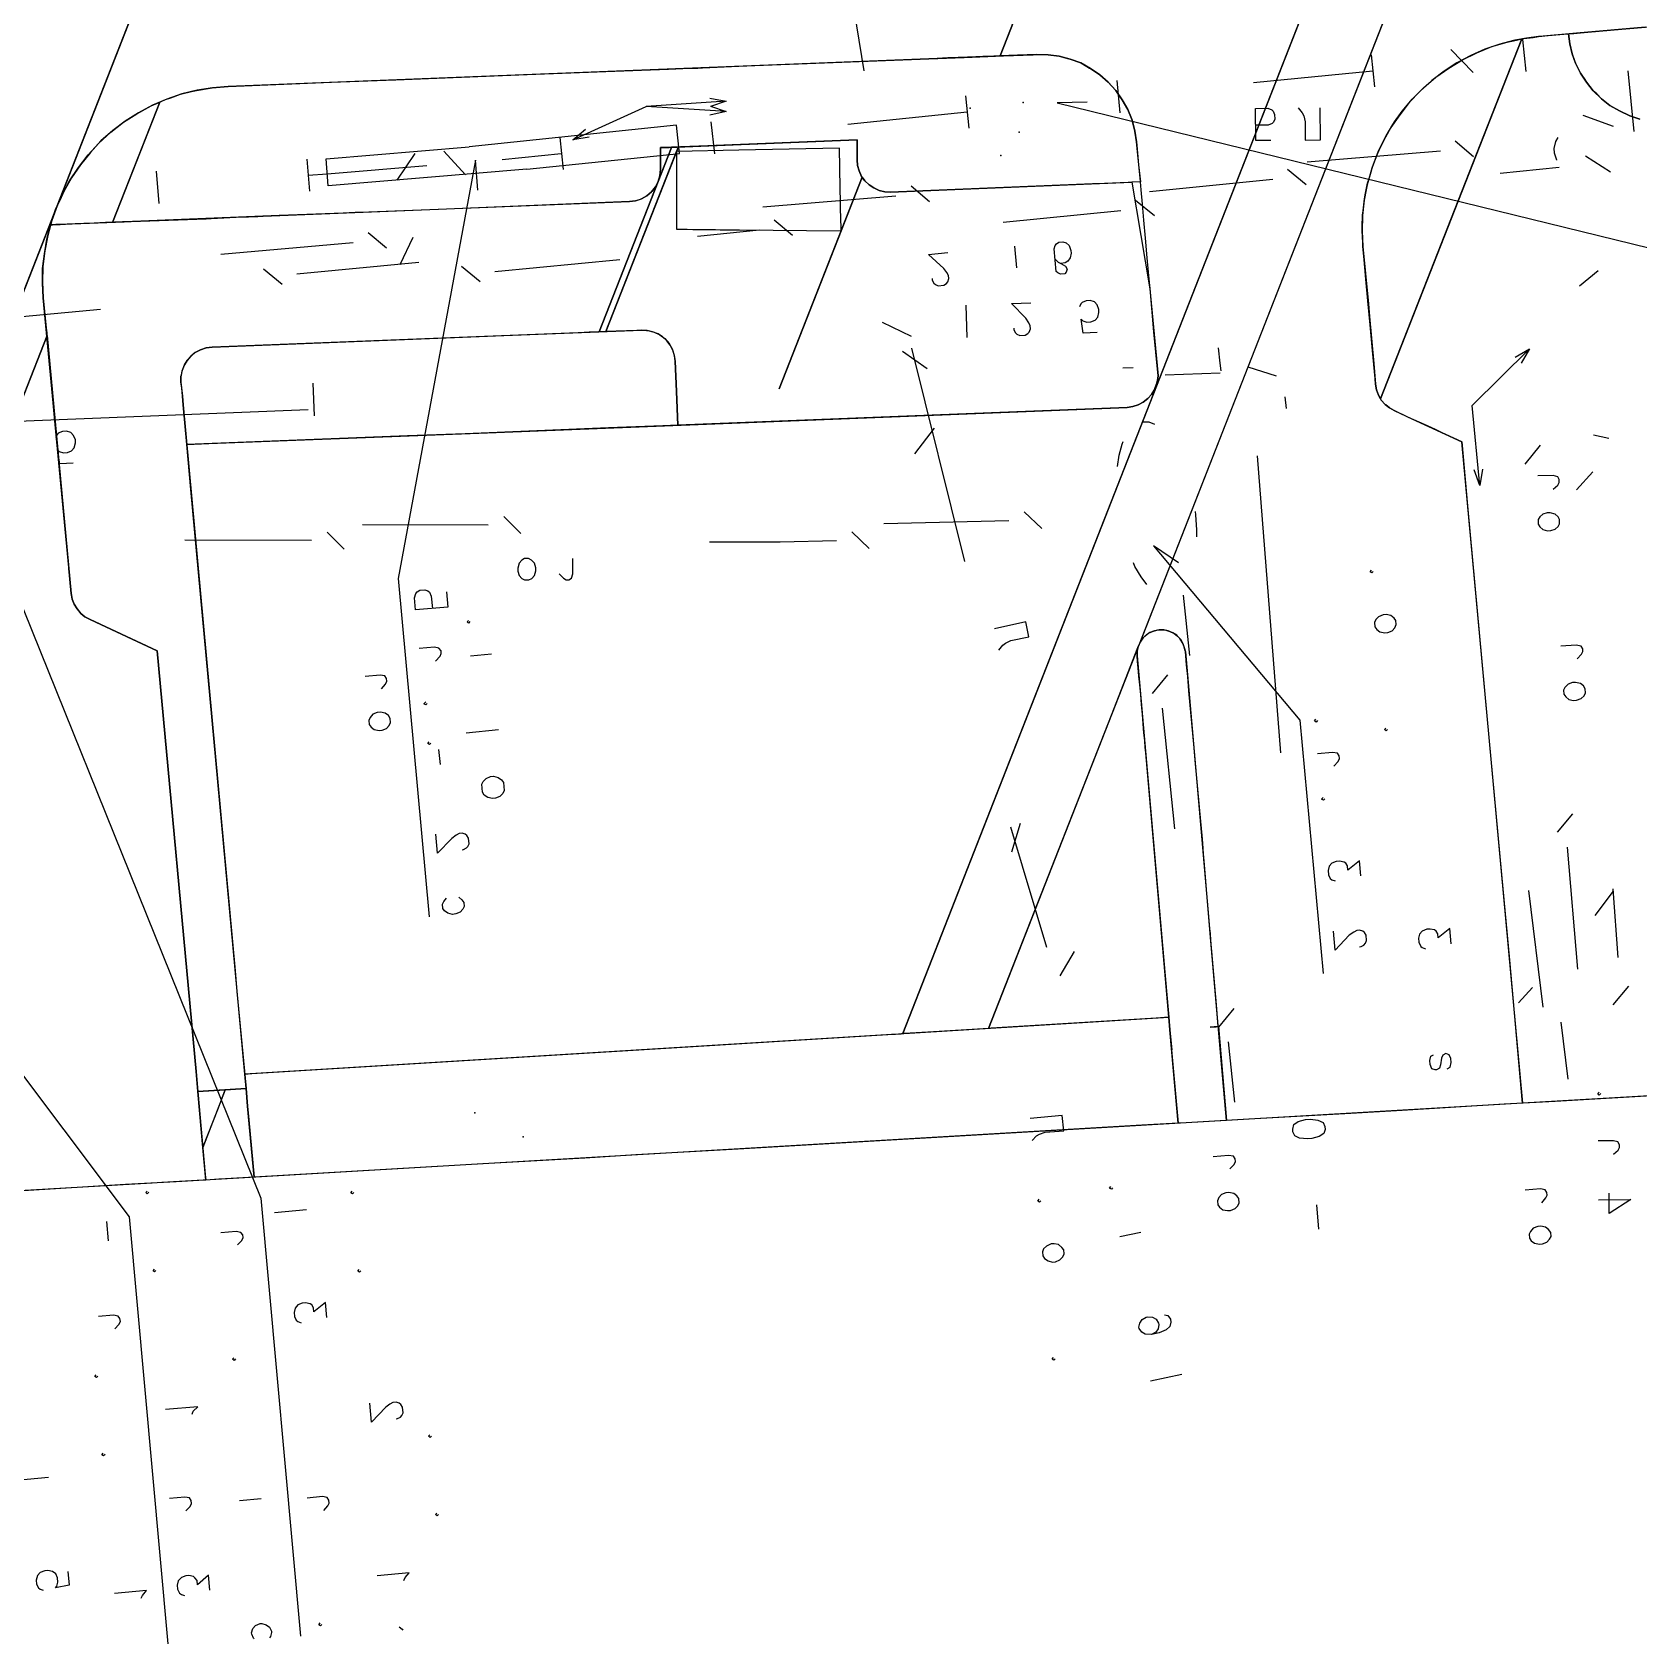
# Model space of a CAD drawing. Header units: metres. Extents: x 131 to 658, y 22 to 173.
# Drawn here: x 445.9 to 498.2, y 23.4 to 75.9 of the extents above; entities that cross this region are included whole.
import ezdxf

# ---------------------------------------------------------------- set-up
doc = ezdxf.new("R2010")
doc.units = ezdxf.units.M
for name, color, linetype in [('BOUNDARY', 7, 'Continuous'), ('ELECTR_CABLE', 7, 'Continuous'), ('ELECTR_CABLE_COMM', 7, 'Continuous'), ('GAS', 7, 'Continuous'), ('GRASS', 7, 'Continuous'), ('OVERHEAD_POWER_LINE', 7, 'Continuous'), ('ROAD', 7, 'Continuous'), ('SEWER', 7, 'Continuous'), ('SIDEWALK_PATH', 7, 'Continuous'), ('TREE', 7, 'Continuous'), ('WATER_PIPELINE', 7, 'Continuous')]:
    doc.layers.add(name, color=color, linetype=linetype)

msp = doc.modelspace()

# ---------------------------------------------------------------- linework, layer by layer
at = {"layer": 'BOUNDARY'}
msp.add_lwpolyline([(498.811, 41.254), (495.482, 41.054), (493.828, 40.966), (490.499, 40.766), (488.835, 40.666), (485.506, 40.477), (483.841, 40.377), (480.523, 40.189), (478.859, 40.089), (475.53, 39.889), (473.865, 39.8), (470.547, 39.601), (468.883, 39.501), (465.554, 39.312), (463.889, 39.212), (460.571, 39.024), (458.907, 38.924), (455.578, 38.735), (453.913, 38.635), (450.584, 38.436), (448.931, 38.347), (445.602, 38.147)], dxfattribs=at)
at = {"layer": 'ELECTR_CABLE'}
for points in [[(497.845, 74.611), (498.045, 72.636)], [(442.461, 65.523), (441.873, 66.299), (453.336, 37.903), (454.632, 23.651)], [(497.235, 62.638), (496.735, 62.749)], [(495.093, 44.128), (494.627, 47.923)], [(492.097, 46.192), (492.053, 46.691), (492.053, 46.691), (491.675, 46.381), (491.675, 46.381), (491.664, 46.514), (491.664, 46.514), (491.609, 46.603), (491.609, 46.603), (491.553, 46.647), (491.553, 46.647), (491.409, 46.669), (491.409, 46.669), (491.309, 46.669), (491.309, 46.669), (491.154, 46.603), (491.154, 46.603), (491.065, 46.503), (491.065, 46.503), (491.032, 46.37), (491.032, 46.37), (491.043, 46.237), (491.043, 46.237), (491.109, 46.103), (491.109, 46.103), (491.154, 46.07), (491.154, 46.07), (491.265, 46.026)], [(494.749, 44.761), (494.294, 44.261)], [(495.903, 41.776), (495.681, 43.64)], [(491.964, 42.12), (492.064, 42.175), (492.064, 42.175), (492.097, 42.319), (492.097, 42.319), (492.086, 42.453), (492.086, 42.453), (492.03, 42.575), (492.03, 42.575), (491.92, 42.619), (491.92, 42.619), (491.831, 42.563), (491.831, 42.563), (491.786, 42.464), (491.786, 42.464), (491.753, 42.242), (491.753, 42.242), (491.72, 42.142), (491.72, 42.142), (491.62, 42.086), (491.62, 42.086), (491.576, 42.086), (491.576, 42.086), (491.465, 42.12), (491.465, 42.12), (491.409, 42.253), (491.409, 42.253), (491.398, 42.386), (491.398, 42.386), (491.431, 42.53), (491.431, 42.53), (491.52, 42.575)], [(449.696, 38.103), (449.641, 38.047), (449.641, 38.047), (449.596, 38.092), (449.596, 38.092), (449.641, 38.136)], [(456.365, 38.092), (456.321, 38.047), (456.321, 38.047), (456.266, 38.08), (456.266, 38.08), (456.31, 38.136)], [(454.823, 37.526), (453.78, 37.426)], [(448.376, 36.516), (448.32, 37.148)], [(452.581, 36.383), (452.715, 36.527), (452.715, 36.527), (452.759, 36.627), (452.759, 36.627), (452.748, 36.715), (452.748, 36.715), (452.692, 36.793), (452.692, 36.793), (452.537, 36.826), (452.537, 36.826), (452.038, 36.782)], [(449.918, 35.55), (449.874, 35.506), (449.874, 35.506), (449.829, 35.539), (449.829, 35.539), (449.874, 35.595)], [(456.598, 35.539), (456.554, 35.495), (456.554, 35.495), (456.499, 35.528), (456.499, 35.528), (456.543, 35.584)], [(455.489, 34.019), (455.444, 34.507), (455.444, 34.507), (455.067, 34.208), (455.067, 34.208), (455.056, 34.341), (455.056, 34.341), (455.001, 34.43), (455.001, 34.43), (454.945, 34.463), (454.945, 34.463), (454.79, 34.496), (454.79, 34.496), (454.69, 34.485), (454.69, 34.485), (454.546, 34.43), (454.546, 34.43), (454.457, 34.33), (454.457, 34.33), (454.424, 34.185), (454.424, 34.185), (454.435, 34.052), (454.435, 34.052), (454.49, 33.93), (454.49, 33.93), (454.546, 33.886), (454.546, 33.886), (454.657, 33.853)], [(448.587, 33.653), (448.72, 33.797), (448.72, 33.797), (448.764, 33.886), (448.764, 33.886), (448.753, 33.986), (448.753, 33.986), (448.698, 34.063), (448.698, 34.063), (448.542, 34.097), (448.542, 34.097), (448.054, 34.052)], [(452.515, 32.676), (452.471, 32.621), (452.471, 32.621), (452.415, 32.665), (452.415, 32.665), (452.459, 32.71)], [(448.032, 32.11), (447.987, 32.066), (447.987, 32.066), (447.932, 32.099), (447.932, 32.099), (447.976, 32.155)], [(451.106, 30.879), (451.139, 30.967), (451.139, 30.967), (451.283, 31.112), (451.283, 31.112), (450.24, 31.023)], [(457.741, 30.723), (457.786, 30.734), (457.786, 30.734), (457.886, 30.779), (457.886, 30.779), (457.93, 30.834), (457.93, 30.834), (457.975, 30.923), (457.975, 30.923), (457.952, 31.101), (457.952, 31.101), (457.897, 31.189), (457.897, 31.189), (457.841, 31.234), (457.841, 31.234), (457.741, 31.267), (457.741, 31.267), (457.642, 31.256), (457.642, 31.256), (457.542, 31.2), (457.542, 31.2), (457.409, 31.101), (457.409, 31.101), (456.943, 30.612), (456.943, 30.612), (456.887, 31.234)], [(458.896, 30.157), (458.851, 30.113), (458.851, 30.113), (458.796, 30.157), (458.796, 30.157), (458.84, 30.202)], [(448.265, 29.558), (448.22, 29.514), (448.22, 29.514), (448.165, 29.547), (448.165, 29.547), (448.209, 29.602)], [(446.423, 28.815), (445.38, 28.715)], [(453.347, 28.116), (452.648, 28.049)], [(455.389, 27.738), (455.522, 27.894), (455.522, 27.894), (455.567, 27.982), (455.567, 27.982), (455.555, 28.071), (455.555, 28.071), (455.5, 28.16), (455.5, 28.16), (455.345, 28.193), (455.345, 28.193), (454.845, 28.138)], [(459.129, 27.605), (459.084, 27.561), (459.084, 27.561), (459.029, 27.605), (459.029, 27.605), (459.073, 27.649)], [(447.055, 25.752), (447.1, 25.308), (447.1, 25.308), (446.656, 25.219), (446.656, 25.219), (446.7, 25.275), (446.7, 25.275), (446.733, 25.408), (446.733, 25.408), (446.722, 25.541), (446.722, 25.541), (446.667, 25.674), (446.667, 25.674), (446.556, 25.752), (446.556, 25.752), (446.401, 25.785), (446.401, 25.785), (446.301, 25.774), (446.301, 25.774), (446.156, 25.719), (446.156, 25.719), (446.068, 25.619), (446.068, 25.619), (446.023, 25.474), (446.023, 25.474), (446.034, 25.341), (446.034, 25.341), (446.101, 25.219), (446.101, 25.219), (446.156, 25.175), (446.156, 25.175), (446.256, 25.142)], [(449.441, 24.886), (449.485, 24.975), (449.485, 24.975), (449.619, 25.13), (449.619, 25.13), (448.576, 25.031)], [(453.126, 23.561), (453.103, 23.577), (453.048, 23.71), (453.036, 23.754), (453.081, 23.899), (453.17, 23.999), (453.314, 24.054), (453.369, 24.054), (453.514, 24.021), (453.625, 23.943), (453.691, 23.81), (453.691, 23.766), (453.658, 23.632), (453.616, 23.59)], [(455.322, 24.032), (455.278, 23.988), (455.278, 23.988), (455.222, 24.021), (455.222, 24.021), (455.267, 24.076)]]:
    msp.add_lwpolyline(points, dxfattribs=at)
at = {"layer": 'ELECTR_CABLE_COMM'}
for points in [[(497.379, 72.791), (496.392, 73.157)], [(495.57, 72.436), (495.493, 72.303), (495.493, 72.303), (495.437, 72.081)], [(491.753, 71.992), (487.403, 71.637)], [(492.829, 71.803), (492.23, 72.314)], [(495.437, 72.081), (495.448, 71.937), (495.448, 71.937), (495.526, 71.715), (495.526, 71.715), (495.526, 71.704)], [(487.381, 70.894), (486.771, 71.393)], [(495.615, 71.459), (493.695, 71.271)], [(496.469, 71.837), (497.29, 71.315)], [(475.108, 70.339), (474.509, 70.849)], [(486.293, 71.071), (482.276, 70.672)], [(474.02, 70.527), (469.682, 70.172)], [(482.432, 69.884), (481.821, 70.383)], [(481.344, 70.05), (477.505, 69.673)], [(457.431, 68.83), (456.832, 69.329)], [(469.571, 69.418), (467.562, 69.218)], [(470.647, 69.251), (470.048, 69.751)], [(456.343, 69.007), (452.038, 68.63)], [(458.285, 69.185), (457.864, 68.297)], [(477.96, 68.197), (477.893, 68.896)], [(479.203, 68.474), (479.302, 68.375), (479.302, 68.375), (479.391, 68.341), (479.391, 68.341), (479.535, 68.252), (479.535, 68.252), (479.591, 68.153), (479.591, 68.153), (479.558, 68.053), (479.558, 68.053), (479.513, 67.997), (479.513, 67.997), (479.38, 67.986), (479.38, 67.986), (479.291, 68.031), (479.291, 68.031), (479.236, 68.075), (479.236, 68.075), (479.169, 68.818), (479.169, 68.818), (479.203, 68.918), (479.203, 68.918), (479.247, 68.974), (479.247, 68.974), (479.325, 69.029), (479.325, 69.029), (479.458, 69.04), (479.458, 69.04), (479.558, 69.007), (479.558, 69.007), (479.658, 68.918), (479.658, 68.918), (479.713, 68.763), (479.713, 68.763), (479.724, 68.674), (479.724, 68.674), (479.691, 68.519), (479.691, 68.519), (479.613, 68.408), (479.613, 68.408), (479.524, 68.352), (479.524, 68.352), (479.391, 68.341)], [(458.485, 68.363), (454.512, 67.986)], [(460.482, 67.742), (459.872, 68.241)], [(465.032, 68.452), (460.96, 68.064)], [(475.197, 67.842), (475.197, 67.798), (475.197, 67.798), (475.252, 67.698), (475.252, 67.698), (475.308, 67.653), (475.308, 67.653), (475.396, 67.609), (475.396, 67.609), (475.574, 67.631), (475.574, 67.631), (475.663, 67.687), (475.663, 67.687), (475.707, 67.742), (475.707, 67.742), (475.74, 67.842), (475.74, 67.842), (475.729, 67.942), (475.729, 67.942), (475.674, 68.042), (475.674, 68.042), (475.574, 68.175), (475.574, 68.175), (475.075, 68.63), (475.075, 68.63), (475.707, 68.696)], [(454.035, 67.653), (453.425, 68.153)], [(496.88, 68.097), (496.281, 67.598)], [(448.121, 66.843), (444.048, 66.455)], [(482.043, 63.181), (482.254, 63.181), (482.254, 63.181), (482.432, 63.104)], [(481.233, 61.728), (481.289, 62.094), (481.289, 62.094), (481.389, 62.449), (481.389, 62.449), (481.422, 62.538)], [(494.993, 62.416), (494.494, 61.805)], [(495.415, 60.984), (495.57, 61.117), (495.57, 61.117), (495.615, 61.206), (495.615, 61.206), (495.615, 61.306), (495.615, 61.306), (495.57, 61.395), (495.57, 61.395), (495.415, 61.439), (495.415, 61.439), (494.916, 61.428)], [(496.713, 61.55), (496.181, 60.962)], [(460.738, 59.819), (456.654, 59.83)], [(461.803, 59.542), (461.248, 60.096)], [(477.693, 59.963), (473.621, 59.863)], [(478.77, 59.708), (478.193, 60.252)], [(483.763, 60.263), (483.774, 60.152), (483.774, 60.152), (483.808, 59.664), (483.808, 59.664), (483.808, 59.442)], [(495.626, 59.863), (495.626, 59.997), (495.626, 59.997), (495.581, 60.085), (495.581, 60.085), (495.482, 60.174), (495.482, 60.174), (495.326, 60.218), (495.326, 60.218), (495.226, 60.218), (495.226, 60.218), (495.082, 60.174), (495.082, 60.174), (494.982, 60.085), (494.982, 60.085), (494.927, 59.997), (494.927, 59.997), (494.927, 59.852), (494.927, 59.852), (494.982, 59.763), (494.982, 59.763), (495.082, 59.675), (495.082, 59.675), (495.237, 59.63), (495.237, 59.63), (495.337, 59.641), (495.337, 59.641), (495.482, 59.686), (495.482, 59.686), (495.581, 59.775), (495.581, 59.775), (495.626, 59.863)], [(454.989, 59.32), (450.861, 59.331)], [(456.055, 59.031), (455.5, 59.586)], [(472.079, 59.309), (470.248, 59.264), (470.248, 59.264), (467.95, 59.264)], [(473.144, 59.053), (472.578, 59.597)], [(483.22, 58.587), (482.41, 59.142), (482.41, 59.142), (487.17, 53.472), (487.17, 53.472), (487.925, 45.216)], [(461.925, 58.032), (462.069, 58.032), (462.069, 58.032), (462.158, 58.077), (462.158, 58.077), (462.247, 58.177), (462.247, 58.177), (462.291, 58.332), (462.291, 58.332), (462.291, 58.432), (462.291, 58.432), (462.247, 58.576), (462.247, 58.576), (462.147, 58.676), (462.147, 58.676), (462.058, 58.731), (462.058, 58.731), (461.925, 58.731), (461.925, 58.731), (461.836, 58.676), (461.836, 58.676), (461.747, 58.576), (461.747, 58.576), (461.703, 58.421), (461.703, 58.421), (461.703, 58.321), (461.703, 58.321), (461.747, 58.177), (461.747, 58.177), (461.836, 58.077), (461.836, 58.077), (461.925, 58.032)], [(463.057, 58.232), (463.19, 58.088), (463.19, 58.088), (463.279, 58.032), (463.279, 58.032), (463.368, 58.032), (463.368, 58.032), (463.456, 58.088), (463.456, 58.088), (463.501, 58.232), (463.501, 58.232), (463.501, 58.731)], [(482.188, 57.888), (481.999, 58.132), (481.999, 58.132), (481.799, 58.476), (481.799, 58.476), (481.755, 58.587)], [(483.586, 55.569), (483.386, 57.533)], [(496.203, 55.469), (496.336, 55.613), (496.336, 55.613), (496.38, 55.702), (496.38, 55.702), (496.38, 55.791), (496.38, 55.791), (496.325, 55.88), (496.325, 55.88), (496.17, 55.913), (496.17, 55.913), (495.67, 55.88)], [(457.264, 54.493), (457.397, 54.637), (457.397, 54.637), (457.442, 54.737), (457.442, 54.737), (457.431, 54.825), (457.431, 54.825), (457.375, 54.914), (457.375, 54.914), (457.22, 54.936), (457.22, 54.936), (456.732, 54.892)], [(482.376, 54.337), (482.876, 54.947)], [(496.469, 54.359), (496.458, 54.493), (496.458, 54.493), (496.403, 54.581), (496.403, 54.581), (496.303, 54.659), (496.303, 54.659), (496.147, 54.692), (496.147, 54.692), (496.047, 54.692), (496.047, 54.692), (495.903, 54.637), (495.903, 54.637), (495.803, 54.537), (495.803, 54.537), (495.759, 54.448), (495.759, 54.448), (495.77, 54.315), (495.77, 54.315), (495.826, 54.226), (495.826, 54.226), (495.925, 54.137), (495.925, 54.137), (496.081, 54.104), (496.081, 54.104), (496.181, 54.115), (496.181, 54.115), (496.325, 54.171), (496.325, 54.171), (496.425, 54.259), (496.425, 54.259), (496.469, 54.359)], [(457.564, 53.394), (457.553, 53.527), (457.553, 53.527), (457.497, 53.616), (457.497, 53.616), (457.386, 53.694), (457.386, 53.694), (457.231, 53.727), (457.231, 53.727), (457.131, 53.716), (457.131, 53.716), (456.987, 53.66), (456.987, 53.66), (456.898, 53.56), (456.898, 53.56), (456.854, 53.461), (456.854, 53.461), (456.865, 53.327), (456.865, 53.327), (456.931, 53.239), (456.931, 53.239), (457.031, 53.161), (457.031, 53.161), (457.187, 53.128), (457.187, 53.128), (457.287, 53.139), (457.287, 53.139), (457.431, 53.194), (457.431, 53.194), (457.52, 53.294), (457.52, 53.294), (457.564, 53.394)], [(483.098, 49.932), (482.698, 53.86)], [(487.747, 53.461), (487.703, 53.405), (487.703, 53.405), (487.647, 53.449), (487.647, 53.449), (487.692, 53.505)], [(488.28, 51.974), (488.413, 52.118), (488.413, 52.118), (488.457, 52.218), (488.457, 52.218), (488.446, 52.306), (488.446, 52.306), (488.391, 52.395), (488.391, 52.395), (488.235, 52.417), (488.235, 52.417), (487.747, 52.373)], [(487.98, 50.908), (487.936, 50.864), (487.936, 50.864), (487.88, 50.897), (487.88, 50.897), (487.925, 50.953)], [(495.559, 49.821), (496.059, 50.42)], [(496.225, 45.36), (495.881, 49.333)], [(489.156, 48.4), (489.112, 48.889), (489.112, 48.889), (488.735, 48.589), (488.735, 48.589), (488.724, 48.722), (488.724, 48.722), (488.668, 48.811), (488.668, 48.811), (488.613, 48.844), (488.613, 48.844), (488.457, 48.878), (488.457, 48.878), (488.357, 48.866), (488.357, 48.866), (488.213, 48.811), (488.213, 48.811), (488.124, 48.711), (488.124, 48.711), (488.091, 48.578), (488.091, 48.578), (488.102, 48.434), (488.102, 48.434), (488.158, 48.312), (488.158, 48.312), (488.213, 48.267), (488.213, 48.267), (488.324, 48.234)], [(497.368, 47.901), (496.78, 47.113)], [(497.534, 45.737), (497.368, 47.979)], [(489.112, 46.092), (489.168, 46.103), (489.168, 46.103), (489.256, 46.148), (489.256, 46.148), (489.312, 46.203), (489.312, 46.203), (489.345, 46.292), (489.345, 46.292), (489.334, 46.47), (489.334, 46.47), (489.278, 46.558), (489.278, 46.558), (489.223, 46.603), (489.223, 46.603), (489.112, 46.636), (489.112, 46.636), (489.023, 46.625), (489.023, 46.625), (488.923, 46.569), (488.923, 46.569), (488.779, 46.47), (488.779, 46.47), (488.324, 45.981), (488.324, 45.981), (488.269, 46.603)], [(497.368, 44.206), (497.878, 44.805)], [(484.529, 43.473), (485.028, 44.084)], [(485.051, 41.032), (484.851, 42.996)], [(496.969, 41.31), (496.913, 41.265), (496.913, 41.265), (496.869, 41.31), (496.869, 41.31), (496.913, 41.354)], [(497.379, 39.334), (497.534, 39.467), (497.534, 39.467), (497.579, 39.556), (497.579, 39.556), (497.579, 39.645), (497.579, 39.645), (497.523, 39.745), (497.523, 39.745), (497.379, 39.778), (497.379, 39.778), (496.88, 39.778)], [(484.895, 38.857), (485.028, 39.001), (485.028, 39.001), (485.073, 39.101), (485.073, 39.101), (485.062, 39.19), (485.062, 39.19), (485.006, 39.279), (485.006, 39.279), (484.851, 39.301), (484.851, 39.301), (484.351, 39.257)], [(485.195, 37.759), (485.184, 37.892), (485.184, 37.892), (485.117, 37.981), (485.117, 37.981), (485.017, 38.058), (485.017, 38.058), (484.862, 38.092), (484.862, 38.092), (484.762, 38.08), (484.762, 38.08), (484.618, 38.025), (484.618, 38.025), (484.529, 37.925), (484.529, 37.925), (484.485, 37.825), (484.485, 37.825), (484.496, 37.692), (484.496, 37.692), (484.551, 37.614), (484.551, 37.614), (484.662, 37.526), (484.662, 37.526), (484.818, 37.503), (484.818, 37.503), (484.917, 37.503), (484.917, 37.503), (485.062, 37.57), (485.062, 37.57), (485.15, 37.659), (485.15, 37.659), (485.195, 37.759)], [(495.049, 37.759), (495.182, 37.914), (495.182, 37.914), (495.226, 38.003), (495.226, 38.003), (495.215, 38.092), (495.215, 38.092), (495.16, 38.18), (495.16, 38.18), (495.004, 38.214), (495.004, 38.214), (494.505, 38.169)], [(496.891, 37.847), (497.945, 37.858), (497.945, 37.858), (497.246, 37.403), (497.246, 37.403), (497.246, 38.069)], [(495.348, 36.66), (495.337, 36.793), (495.337, 36.793), (495.271, 36.882), (495.271, 36.882), (495.171, 36.96), (495.171, 36.96), (495.016, 36.993), (495.016, 36.993), (494.916, 36.982), (494.916, 36.982), (494.771, 36.926), (494.771, 36.926), (494.683, 36.826), (494.683, 36.826), (494.638, 36.738), (494.638, 36.738), (494.649, 36.605), (494.649, 36.605), (494.705, 36.516), (494.705, 36.516), (494.816, 36.438), (494.816, 36.438), (494.971, 36.405), (494.971, 36.405), (495.071, 36.416), (495.071, 36.416), (495.215, 36.471), (495.215, 36.471), (495.304, 36.571), (495.304, 36.571), (495.348, 36.66)]]:
    msp.add_lwpolyline(points, dxfattribs=at)
at = {"layer": 'GAS'}
for points in [[(494.416, 75.632), (494.527, 74.589)], [(489.489, 75.132), (489.6, 74.089)], [(492.818, 74.555), (492.086, 75.299)], [(485.661, 74.223), (489.545, 74.611)], [(481.211, 74.289), (481.311, 73.246)], [(476.284, 73.79), (476.395, 72.747)], [(480.246, 73.59), (479.269, 73.568), (479.269, 73.568), (506.811, 66.821), (506.811, 66.821), (507.61, 58.11)], [(467.995, 72.946), (468.106, 71.903)], [(472.456, 72.869), (476.34, 73.268)], [(486.227, 72.336), (485.739, 72.336), (485.739, 72.336), (485.727, 73.379), (485.727, 73.379), (486.127, 73.39), (486.127, 73.39), (486.26, 73.335), (486.26, 73.335), (486.305, 73.29), (486.305, 73.29), (486.349, 73.191), (486.349, 73.191), (486.36, 73.035), (486.36, 73.035), (486.316, 72.935), (486.316, 72.935), (486.271, 72.891), (486.271, 72.891), (486.138, 72.835), (486.138, 72.835), (485.727, 72.835)], [(487.115, 73.401), (487.248, 73.246), (487.248, 73.246), (487.303, 73.146), (487.303, 73.146), (487.348, 72.946), (487.348, 72.946), (487.348, 72.347), (487.348, 72.347), (487.847, 72.358), (487.847, 72.358), (487.836, 73.401)], [(462.003, 71.404), (466.974, 71.914), (466.974, 71.914), (466.874, 72.835), (466.874, 72.835), (460.127, 72.136)], [(463.079, 72.436), (463.179, 71.393)], [(462.003, 71.404), (455.533, 70.86), (455.533, 70.86), (455.467, 71.748), (455.467, 71.748), (460.127, 72.136)], [(457.775, 71.049), (458.363, 71.914)], [(460.005, 71.226), (459.295, 71.992)], [(461.193, 71.726), (463.123, 71.914)], [(454.834, 71.737), (454.923, 70.694)], [(454.879, 71.215), (455.5, 71.26), (455.5, 71.26), (458.74, 71.526)], [(460.405, 70.727), (460.327, 71.704), (460.327, 71.704), (457.808, 58.077), (457.808, 58.077), (458.818, 47.069)], [(449.929, 71.337), (450.018, 70.294)], [(459.384, 57.644), (459.428, 57.145), (459.428, 57.145), (458.374, 57.056), (458.374, 57.056), (458.341, 57.455), (458.341, 57.455), (458.385, 57.589), (458.385, 57.589), (458.429, 57.644), (458.429, 57.644), (458.518, 57.699), (458.518, 57.699), (458.674, 57.711), (458.674, 57.711), (458.773, 57.677), (458.773, 57.677), (458.829, 57.633), (458.829, 57.633), (458.884, 57.5), (458.884, 57.5), (458.929, 57.1)], [(460.149, 56.679), (460.105, 56.623), (460.105, 56.623), (460.061, 56.667), (460.061, 56.667), (460.105, 56.712)], [(459.029, 55.391), (459.173, 55.547), (459.173, 55.547), (459.206, 55.635), (459.206, 55.635), (459.206, 55.724), (459.206, 55.724), (459.14, 55.813), (459.14, 55.813), (458.995, 55.846), (458.995, 55.846), (458.496, 55.802)], [(460.849, 55.613), (460.161, 55.547)], [(458.751, 54.015), (458.707, 53.971), (458.707, 53.971), (458.651, 54.004), (458.651, 54.004), (458.707, 54.06)], [(461.082, 53.15), (460.027, 53.05)], [(458.873, 52.717), (458.829, 52.673), (458.829, 52.673), (458.773, 52.706), (458.773, 52.706), (458.818, 52.761)], [(459.184, 52.029), (459.14, 52.517)], [(461.237, 51.441), (461.259, 51.175), (461.259, 51.175), (461.215, 51.086), (461.215, 51.086), (461.126, 50.986), (461.126, 50.986), (460.982, 50.93), (460.982, 50.93), (460.882, 50.919), (460.882, 50.919), (460.726, 50.953), (460.726, 50.953), (460.616, 51.03), (460.616, 51.03), (460.56, 51.119), (460.56, 51.119), (460.538, 51.385), (460.538, 51.385), (460.582, 51.474), (460.582, 51.474), (460.671, 51.574), (460.671, 51.574), (460.815, 51.63), (460.815, 51.63), (460.915, 51.641), (460.915, 51.641), (461.071, 51.607), (461.071, 51.607), (461.17, 51.53), (461.17, 51.53), (461.237, 51.441)], [(459.894, 49.244), (459.939, 49.255), (459.939, 49.255), (460.038, 49.31), (460.038, 49.31), (460.083, 49.355), (460.083, 49.355), (460.127, 49.443), (460.127, 49.443), (460.105, 49.632), (460.105, 49.632), (460.05, 49.71), (460.05, 49.71), (459.994, 49.754), (459.994, 49.754), (459.894, 49.787), (459.894, 49.787), (459.794, 49.776), (459.794, 49.776), (459.695, 49.721), (459.695, 49.721), (459.561, 49.621), (459.561, 49.621), (459.095, 49.133), (459.095, 49.133), (459.04, 49.754)], [(459.783, 47.701), (459.883, 47.624), (459.883, 47.624), (459.95, 47.535), (459.95, 47.535), (459.961, 47.402), (459.961, 47.402), (459.916, 47.313), (459.916, 47.313), (459.828, 47.213), (459.828, 47.213), (459.683, 47.158), (459.683, 47.158), (459.584, 47.146), (459.584, 47.146), (459.428, 47.18), (459.428, 47.18), (459.317, 47.257), (459.317, 47.257), (459.262, 47.335), (459.262, 47.335), (459.251, 47.479), (459.251, 47.479), (459.295, 47.568), (459.295, 47.568), (459.384, 47.668)]]:
    msp.add_lwpolyline(points, dxfattribs=at)
at = {"layer": 'GRASS'}
msp.add_lwpolyline([(498.245, 73.035), (497.912, 73.146), (497.579, 73.302), (497.268, 73.479), (496.991, 73.701), (496.835, 73.856), (496.724, 73.956), (496.502, 74.234), (496.303, 74.533), (496.147, 74.855), (496.036, 75.166), (495.959, 75.488), (495.914, 75.809), (496.092, 75.82), (496.303, 75.843), (496.547, 75.865), (497.657, 75.965), (500.226, 76.185)], dxfattribs=at)
for points in [[(448.664, 69.684), (448.576, 69.684), (448.509, 69.673), (449.497, 72.181), (450.051, 73.59), (450.118, 73.623), (450.24, 73.679), (450.406, 73.734), (450.728, 73.845), (451.083, 73.934), (451.239, 73.967), (451.749, 74.056), (452.271, 74.1), (455.644, 74.234), (457.42, 74.3), (457.73, 74.311), (462.014, 74.489), (464.577, 74.589), (466.608, 74.666), (467.318, 74.7), (467.573, 74.7), (467.717, 74.711), (468.905, 74.755), (469.426, 74.777), (476.229, 75.044), (476.24, 75.044), (477.516, 75.099), (478.492, 75.132), (478.515, 75.144), (478.603, 75.144), (478.97, 75.132), (479.336, 75.088), (479.48, 75.044), (479.691, 74.988), (480.035, 74.866), (480.323, 74.7), (480.357, 74.689), (480.656, 74.478), (480.934, 74.234), (481.034, 74.123), (481.178, 73.967), (481.389, 73.668), (481.566, 73.346), (481.666, 73.113), (481.71, 73.002), (481.799, 72.647), (481.855, 72.292), (481.899, 71.803), (481.921, 71.548), (481.977, 70.993), (481.699, 70.982), (481.577, 70.971), (480.812, 70.938), (480.423, 70.927), (479.902, 70.905), (473.843, 70.66), (473.654, 70.672), (473.477, 70.716), (473.299, 70.794), (473.144, 70.894), (473.011, 71.027), (472.9, 71.171), (472.822, 71.348), (472.766, 71.526), (472.755, 71.715), (472.755, 72.192), (472.755, 72.358), (468.417, 72.192), (467.895, 72.17), (466.708, 72.125), (466.619, 72.114), (466.552, 72.114), (466.353, 72.114), (466.353, 72.014), (466.353, 71.67), (466.353, 71.415), (466.353, 71.393), (466.33, 71.204), (466.33, 71.193), (466.275, 71.004), (466.197, 70.849), (466.186, 70.827), (466.075, 70.683), (466.064, 70.672), (465.909, 70.538), (465.731, 70.439), (465.687, 70.416), (465.542, 70.372), (465.343, 70.35), (459.65, 70.117), (459.129, 70.095), (456.854, 70.006), (456.41, 69.995), (456.021, 69.973), (455.722, 69.961), (453.935, 69.895), (449.43, 69.717), (448.886, 69.695), (448.831, 69.695)], [(447.721, 71.87), (448.065, 72.258), (448.453, 72.614), (448.864, 72.935), (449.297, 73.213), (449.763, 73.468), (450.051, 73.59), (448.509, 69.673), (448.276, 69.673), (447.91, 69.651), (447.577, 69.64), (447.288, 69.628), (447.033, 69.617), (446.833, 69.606), (446.667, 69.606), (446.556, 69.595), (446.489, 69.595), (446.512, 69.662), (446.656, 70.095), (446.867, 70.572), (446.878, 70.594), (447.111, 71.027), (447.399, 71.459)], [(450.784, 64.014), (450.762, 64.28), (450.739, 64.469), (450.739, 64.502), (450.739, 64.657), (450.751, 64.69), (450.773, 64.835), (450.839, 65.012), (450.85, 65.034), (450.939, 65.179), (450.95, 65.201), (451.061, 65.323), (451.083, 65.334), (451.205, 65.434), (451.372, 65.523), (451.527, 65.578), (451.561, 65.589), (451.749, 65.611), (459.373, 65.911), (461.248, 65.989), (465.742, 66.166), (465.898, 66.155), (465.942, 66.155), (466.142, 66.1), (466.33, 66.011), (466.497, 65.889), (466.63, 65.734), (466.73, 65.556), (466.796, 65.356), (466.83, 65.157), (466.874, 64.169), (466.918, 63.07), (466.43, 63.048), (464.655, 62.982), (459.994, 62.793), (458.119, 62.726), (450.928, 62.438), (450.806, 63.736)], [(452.814, 41.942), (453.048, 41.964), (467.418, 42.841), (482.909, 43.795), (482.942, 43.385), (482.998, 42.741), (482.987, 42.741), (483.209, 40.344), (482.021, 40.278), (466.353, 39.357), (453.125, 38.591), (452.903, 40.899), (452.859, 41.476)]]:
    msp.add_lwpolyline(points, close=True, dxfattribs=at)
at = {"layer": 'OVERHEAD_POWER_LINE'}
for points in [[(468.494, 73.623), (465.887, 73.446)], [(467.962, 73.723), (468.494, 73.623), (468.494, 73.623), (467.984, 73.446)], [(467.984, 73.457), (468.494, 73.279), (468.494, 73.279), (467.962, 73.168)], [(463.501, 72.358), (465.887, 73.446)], [(468.494, 73.279), (465.887, 73.446)], [(464.033, 72.447), (463.501, 72.358), (463.501, 72.358), (463.911, 72.713)], [(494.649, 65.556), (492.785, 63.714)], [(494.183, 65.29), (494.649, 65.556), (494.649, 65.556), (494.372, 65.09)], [(493.029, 61.106), (492.785, 63.714)], [(493.118, 61.639), (493.029, 61.106), (493.029, 61.106), (492.841, 61.617)]]:
    msp.add_lwpolyline(points, dxfattribs=at)
at = {"layer": 'ROAD'}
for points in [[(489.822, 83.011), (482.598, 64.591), (474.242, 43.263), (474.22, 43.263), (474.176, 43.251), (474.109, 43.251), (474.009, 43.24), (473.876, 43.24), (473.71, 43.229), (473.532, 43.218), (452.814, 41.942), (451.061, 60.973), (450.928, 62.438), (451.649, 62.471), (461.004, 62.837), (481.544, 63.647), (481.733, 63.681), (481.91, 63.736), (482.066, 63.825), (482.221, 63.936), (482.343, 64.069), (482.426, 64.207), (482.515, 64.436), (482.543, 64.591), (482.554, 64.69), (482.543, 64.79), (482.421, 66.111), (482.299, 67.52), (482.265, 67.831), (482.199, 68.519), (482.143, 69.162), (482.088, 69.751), (482.043, 70.272), (481.999, 70.738), (481.966, 71.127), (481.855, 72.292), (481.799, 72.647), (481.71, 73.002), (481.566, 73.346), (481.389, 73.668), (481.178, 73.967), (480.934, 74.234), (480.656, 74.478), (480.357, 74.689), (480.035, 74.866), (479.691, 74.988), (479.336, 75.088), (478.97, 75.132), (478.603, 75.144), (477.982, 75.121), (477.416, 75.099), (486.038, 97.104)], [(481.133, 84.587), (477.416, 75.099), (477.394, 75.099), (477.316, 75.088), (477.205, 75.088), (477.05, 75.077), (476.85, 75.077), (476.617, 75.066), (476.351, 75.055), (476.04, 75.044), (475.707, 75.033), (475.363, 75.01), (452.271, 74.1), (451.76, 74.056), (451.261, 73.978), (450.762, 73.856), (450.273, 73.69), (449.807, 73.49), (449.352, 73.246), (448.92, 72.969), (448.52, 72.669), (448.132, 72.325), (447.788, 71.948), (447.466, 71.548), (447.177, 71.127), (446.922, 70.683), (446.789, 70.383), (446.711, 70.217), (451.128, 81.502)], [(498.411, 76.031), (496.181, 75.832), (494.971, 75.721), (494.938, 75.721), (494.549, 75.676), (494.172, 75.61), (494.128, 75.599), (493.684, 75.476), (493.196, 75.31), (492.741, 75.11), (492.286, 74.866), (491.864, 74.6), (491.465, 74.289), (491.087, 73.945), (490.732, 73.579), (490.421, 73.179), (490.133, 72.758), (489.889, 72.325), (489.745, 72.014), (489.701, 71.914), (489.573, 71.585), (489.512, 71.426), (489.5, 71.382), (489.367, 70.894), (489.334, 70.738), (489.267, 70.394), (489.212, 69.895), (489.201, 69.384), (489.223, 68.885), (489.401, 67.021), (489.434, 66.61), (489.578, 65.079), (489.634, 64.402), (489.667, 64.224), (489.733, 64.047), (489.822, 63.891), (489.944, 63.747), (490.089, 63.636), (490.244, 63.547), (490.821, 63.281), (492.441, 62.527), (492.63, 60.451), (494.416, 40.999), (484.784, 40.433), (484.596, 42.53), (484.252, 46.525), (484.13, 47.957), (484.096, 48.367), (484.063, 48.755), (484.03, 49.122), (484.008, 49.455), (483.985, 49.721), (483.963, 49.943), (483.908, 50.631), (483.763, 52.162), (483.73, 52.573), (483.553, 54.426), (483.519, 54.892), (483.475, 55.269), (483.453, 55.558), (483.442, 55.702), (483.43, 55.758), (483.408, 55.846), (483.408, 55.857), (483.353, 55.991), (483.264, 56.124), (483.186, 56.201), (483.164, 56.235), (483.031, 56.312), (482.887, 56.379), (482.742, 56.412), (482.587, 56.412), (482.432, 56.379), (482.288, 56.323), (482.165, 56.235), (482.054, 56.135), (481.968, 56.005), (481.91, 55.857), (481.966, 56.002), (492.541, 82.989)], [(451.128, 81.502), (442.55, 59.619)], [(440.779, 51.729), (446.378, 65.989), (447.166, 57.589), (447.2, 57.411), (447.266, 57.245), (447.355, 57.089), (447.477, 56.945), (447.61, 56.834), (447.777, 56.745), (449.153, 56.102), (449.963, 55.724), (451.228, 42.031), (451.283, 41.376), (451.527, 38.68), (451.549, 38.491), (451.461, 38.491), (450.118, 38.413), (449.796, 38.391), (443.016, 38.003)]]:
    msp.add_lwpolyline(points, dxfattribs=at)
for points in [[(474.487, 43.274), (474.242, 43.263), (489.822, 83.011), (490.033, 82.945), (490.388, 82.878), (490.732, 82.845), (491.087, 82.856), (492.541, 82.989), (477.028, 43.429), (475.596, 43.34), (475.241, 43.318), (474.864, 43.296)], [(442.583, 59.275), (442.561, 59.486), (442.55, 59.597), (442.55, 59.619), (446.711, 70.217), (446.534, 69.739), (446.401, 69.251), (446.301, 68.752), (446.245, 68.241), (446.234, 67.731), (446.256, 67.221), (446.345, 66.233), (446.367, 66.078), (446.367, 66), (446.378, 65.989), (443.02, 57.442), (442.761, 56.778), (442.694, 56.612), (442.762, 56.784), (442.783, 56.956), (442.783, 57.145), (442.694, 58.132), (442.65, 58.598), (442.617, 58.976)], [(481.036, 53.632), (481.899, 55.835), (481.91, 55.857), (481.897, 55.824), (481.877, 55.713), (481.877, 55.558), (482.831, 44.65), (482.909, 43.795), (482.487, 43.762), (477.116, 43.44), (477.061, 43.429), (477.039, 43.429), (477.028, 43.429)]]:
    msp.add_lwpolyline(points, close=True, dxfattribs=at)
at = {"layer": 'SEWER'}
for points in [[(472.988, 74.611), (471.934, 81.08)], [(474.52, 65.955), (473.577, 66.41)], [(474.231, 65.478), (475.03, 64.912)], [(476.262, 58.632), (474.531, 65.578)], [(475.263, 62.97), (474.62, 62.138)], [(489.556, 58.31), (489.512, 58.265), (489.512, 58.265), (489.456, 58.299), (489.456, 58.299), (489.5, 58.354)], [(477.372, 55.746), (477.494, 55.913), (477.494, 55.913), (477.582, 55.979), (477.582, 55.979), (477.76, 56.057), (477.76, 56.057), (478.348, 56.179), (478.348, 56.179), (478.248, 56.667), (478.248, 56.667), (477.227, 56.446)], [(490.31, 56.579), (490.299, 56.712), (490.299, 56.712), (490.244, 56.79), (490.244, 56.79), (490.133, 56.878), (490.133, 56.878), (489.978, 56.912), (489.978, 56.912), (489.878, 56.901), (489.878, 56.901), (489.733, 56.834), (489.733, 56.834), (489.645, 56.745), (489.645, 56.745), (489.6, 56.645), (489.6, 56.645), (489.611, 56.512), (489.611, 56.512), (489.678, 56.423), (489.678, 56.423), (489.778, 56.346), (489.778, 56.346), (489.933, 56.312), (489.933, 56.312), (490.033, 56.323), (490.033, 56.323), (490.177, 56.379), (490.177, 56.379), (490.266, 56.479), (490.266, 56.479), (490.31, 56.579)], [(437.057, 53.694), (436.28, 54.293), (449.053, 37.304), (450.316, 23.399)], [(490.022, 53.161), (489.978, 53.117), (489.978, 53.117), (489.922, 53.161), (489.922, 53.161), (489.966, 53.205)], [(478.936, 46.07), (477.76, 49.987)], [(478.06, 50.109), (477.782, 49.166)], [(479.369, 45.149), (479.835, 45.937)], [(478.459, 39.789), (478.592, 39.934), (478.592, 39.934), (478.692, 39.989), (478.692, 39.989), (478.881, 40.056), (478.881, 40.056), (479.48, 40.1), (479.48, 40.1), (479.436, 40.599), (479.436, 40.599), (478.393, 40.499)], [(478.737, 37.825), (478.692, 37.781), (478.692, 37.781), (478.637, 37.814), (478.637, 37.814), (478.681, 37.87)], [(481.067, 38.247), (481.034, 38.202), (481.034, 38.202), (480.967, 38.236), (480.967, 38.236), (481.011, 38.291)], [(481.988, 36.793), (481.311, 36.649)], [(479.491, 36.094), (479.48, 36.227), (479.48, 36.227), (479.425, 36.305), (479.425, 36.305), (479.314, 36.394), (479.314, 36.394), (479.169, 36.416), (479.169, 36.416), (479.069, 36.416), (479.069, 36.416), (478.925, 36.349), (478.925, 36.349), (478.825, 36.261), (478.825, 36.261), (478.792, 36.161), (478.792, 36.161), (478.803, 36.028), (478.803, 36.028), (478.859, 35.939), (478.859, 35.939), (478.97, 35.861), (478.97, 35.861), (479.114, 35.828), (479.114, 35.828), (479.214, 35.839), (479.214, 35.839), (479.358, 35.894), (479.358, 35.894), (479.458, 35.994), (479.458, 35.994), (479.491, 36.094)], [(482.765, 34.108), (482.876, 34.086), (482.876, 34.086), (482.953, 33.963), (482.953, 33.963), (482.964, 33.875), (482.964, 33.875), (482.942, 33.73), (482.942, 33.73), (482.82, 33.619), (482.82, 33.619), (482.587, 33.52), (482.587, 33.52), (482.343, 33.464), (482.343, 33.464), (482.132, 33.475), (482.132, 33.475), (482.021, 33.542), (482.021, 33.542), (481.943, 33.664), (481.943, 33.664), (481.932, 33.708), (481.932, 33.708), (481.955, 33.841), (481.955, 33.841), (482.032, 33.952), (482.032, 33.952), (482.165, 34.03), (482.165, 34.03), (482.221, 34.041), (482.221, 34.041), (482.376, 34.03), (482.376, 34.03), (482.487, 33.963), (482.487, 33.963), (482.565, 33.841), (482.565, 33.841), (482.576, 33.797), (482.576, 33.797), (482.554, 33.653), (482.554, 33.653), (482.476, 33.542), (482.476, 33.542), (482.343, 33.464)], [(479.203, 32.676), (479.158, 32.632), (479.158, 32.632), (479.103, 32.665), (479.103, 32.665), (479.147, 32.721)], [(483.331, 32.166), (482.31, 31.944)], [(450.895, 27.727), (451.039, 27.871), (451.039, 27.871), (451.083, 27.971), (451.083, 27.971), (451.072, 28.06), (451.072, 28.06), (451.017, 28.149), (451.017, 28.149), (450.861, 28.171), (450.861, 28.171), (450.362, 28.127)], [(451.683, 25.142), (451.638, 25.63), (451.638, 25.63), (451.272, 25.319), (451.272, 25.319), (451.261, 25.463), (451.261, 25.463), (451.194, 25.541), (451.194, 25.541), (451.15, 25.585), (451.15, 25.585), (450.995, 25.619), (450.995, 25.619), (450.895, 25.608), (450.895, 25.608), (450.751, 25.552), (450.751, 25.552), (450.651, 25.452), (450.651, 25.452), (450.617, 25.308), (450.617, 25.308), (450.628, 25.175), (450.628, 25.175), (450.695, 25.042), (450.695, 25.042), (450.751, 25.008), (450.751, 25.008), (450.85, 24.975)], [(457.997, 25.463), (458.041, 25.552), (458.041, 25.552), (458.174, 25.708), (458.174, 25.708), (457.131, 25.608)], [(457.841, 23.954), (457.941, 23.877), (457.964, 23.846)]]:
    msp.add_lwpolyline(points, dxfattribs=at)
at = {"layer": 'SIDEWALK_PATH'}
for points in [[(490.255, 72.946), (490.499, 73.29), (490.566, 73.368), (490.832, 73.69), (490.91, 73.768), (491.198, 74.056), (491.287, 74.134), (491.598, 74.4), (492.019, 74.7), (492.463, 74.966), (492.929, 75.199), (493.418, 75.399), (493.917, 75.543), (494.017, 75.565), (494.128, 75.587), (494.272, 75.621), (494.394, 75.654), (489.8, 63.925), (489.733, 64.047), (489.667, 64.224), (489.634, 64.402), (489.622, 64.591), (489.534, 65.501), (489.456, 66.344), (489.389, 67.121), (489.323, 67.831), (489.267, 68.452), (489.223, 68.885), (489.223, 69.007), (489.201, 69.395), (489.201, 69.529), (489.212, 69.917), (489.234, 70.05), (489.278, 70.439), (489.301, 70.572), (489.378, 70.949), (489.423, 71.104), (489.523, 71.448), (489.733, 72.003), (489.933, 72.414), (489.978, 72.491), (490.2, 72.858)], [(466.353, 71.437), (466.353, 72.014), (466.353, 72.114), (466.386, 72.114), (466.619, 72.114), (466.634, 72.115), (466.697, 72.125), (466.719, 72.125), (466.881, 72.125), (468.983, 72.214), (472.755, 72.358), (472.755, 72.192), (472.755, 71.715), (472.766, 71.526), (472.822, 71.348), (472.9, 71.171), (472.922, 71.149), (472.234, 69.395), (472.234, 69.462), (472.223, 69.817), (472.212, 70.117), (472.212, 70.328), (472.201, 70.794), (472.178, 72.092), (468.905, 72.025), (466.874, 71.981), (466.926, 72.117), (466.926, 72.117), (464.577, 66.122), (464.355, 66.111), (466.715, 72.115), (466.715, 72.115), (466.275, 71.004), (466.33, 71.193), (466.353, 71.393)], [(466.563, 65.822), (466.419, 65.944), (466.275, 66.044), (466.097, 66.111), (465.92, 66.155), (465.742, 66.166), (465.587, 66.155), (464.577, 66.122), (466.874, 71.981), (466.874, 69.451), (467.029, 69.451), (467.218, 69.451), (467.407, 69.44), (467.606, 69.44), (467.795, 69.44), (467.973, 69.44), (468.139, 69.44), (468.295, 69.429), (468.417, 69.429), (468.505, 69.429), (468.927, 69.429), (472.201, 69.395), (472.234, 69.395), (470.217, 64.255), (470.217, 64.255), (472.922, 71.149), (473.011, 71.027), (473.144, 70.894), (473.299, 70.794), (473.477, 70.716), (473.654, 70.672), (473.699, 70.672), (473.843, 70.66), (481.699, 70.982), (482.288, 67.509), (482.543, 64.79), (482.554, 64.69), (482.543, 64.591), (482.509, 64.402), (482.443, 64.235), (482.343, 64.069), (482.221, 63.936), (482.066, 63.825), (481.91, 63.736), (481.733, 63.681), (481.544, 63.647), (470.78, 63.226), (466.918, 63.07), (466.874, 64.169), (466.83, 65.157), (466.808, 65.334), (466.752, 65.512), (466.663, 65.678)], [(446.556, 69.595), (446.656, 69.606), (446.8, 69.606), (446.978, 69.617), (447.2, 69.628), (448.886, 69.695), (449.119, 69.706), (451.561, 69.795), (451.727, 69.806), (452.737, 69.85), (452.77, 69.85), (452.837, 69.85), (452.937, 69.85), (453.081, 69.862), (453.236, 69.862), (453.414, 69.873), (465.343, 70.35), (465.542, 70.372), (465.731, 70.439), (465.909, 70.538), (466.064, 70.672), (466.186, 70.827), (466.275, 71.004), (464.355, 66.111), (464.333, 66.111), (464.266, 66.1), (464.167, 66.1), (464.033, 66.1), (463.867, 66.089), (463.667, 66.078), (451.749, 65.611), (451.561, 65.589), (451.372, 65.523), (451.205, 65.434), (451.061, 65.323), (450.939, 65.179), (450.852, 65.033), (450.771, 64.827), (450.739, 64.657), (450.739, 64.469), (450.784, 64.014), (450.806, 63.736), (452.504, 45.304), (452.559, 44.639), (452.859, 41.476), (451.283, 41.376), (451.228, 42.031), (449.963, 55.724), (447.777, 56.745), (447.61, 56.834), (447.477, 56.945), (447.41, 57.023), (447.355, 57.089), (447.266, 57.245), (447.2, 57.411), (447.177, 57.533), (447.166, 57.589), (447.122, 58.055), (447.089, 58.41), (447.089, 58.443), (446.623, 63.326), (446.578, 63.803), (446.256, 67.221), (446.234, 67.698), (446.234, 68.175), (446.29, 68.652), (446.367, 69.129), (446.489, 69.595)], [(484.784, 40.433), (483.286, 40.344), (483.209, 40.344), (482.942, 43.385), (482.909, 43.795), (482.154, 52.406), (482.132, 52.584), (482.121, 52.795), (482.088, 53.061), (482.066, 53.35), (482.043, 53.66), (482.01, 53.982), (481.988, 54.304), (481.955, 54.615), (481.932, 54.903), (481.91, 55.169), (481.888, 55.38), (481.877, 55.558), (481.877, 55.702), (481.899, 55.846), (481.955, 55.979), (482.032, 56.102), (482.132, 56.213), (482.243, 56.301), (482.376, 56.357), (482.509, 56.401), (482.665, 56.412), (482.809, 56.401), (482.942, 56.357), (483.075, 56.29), (483.186, 56.201), (483.286, 56.102), (483.364, 55.968), (483.408, 55.835), (483.442, 55.691), (484.196, 47.08), (484.229, 46.68), (484.252, 46.525), (484.263, 46.303), (484.44, 44.206), (484.496, 43.496), (484.25, 43.472), (484.44, 43.485), (484.518, 43.496)], [(452.193, 38.535), (451.971, 38.524), (451.549, 38.491), (451.45, 39.556), (451.96, 40.844), (452.182, 41.432), (452.859, 41.476), (452.903, 40.899), (452.948, 40.455), (453.125, 38.591)], [(451.45, 39.556), (451.283, 41.376), (452.182, 41.432)]]:
    msp.add_lwpolyline(points, close=True, dxfattribs=at)
msp.add_lwpolyline([(501.185, 41.387), (494.416, 40.999), (494.006, 45.659), (493.75, 48.445), (492.441, 62.527), (491.92, 62.771), (491.786, 62.837), (491.587, 62.926), (491.231, 63.092), (490.71, 63.326), (490.244, 63.547), (490.089, 63.636), (489.966, 63.736), (489.944, 63.747), (489.822, 63.891), (489.8, 63.925), (492.208, 70.072), (494.394, 75.654), (494.427, 75.654), (494.461, 75.665), (494.771, 75.698), (494.938, 75.721), (495.26, 75.754), (495.77, 75.798), (495.914, 75.809), (495.959, 75.488), (496.036, 75.166), (496.125, 74.911), (496.147, 74.855), (496.214, 74.722), (496.303, 74.533), (496.347, 74.467), (496.447, 74.322), (496.502, 74.234), (496.724, 73.956), (496.991, 73.701), (497.268, 73.479), (497.579, 73.302), (497.912, 73.146), (498.245, 73.035)], dxfattribs=at)
at = {"layer": 'TREE'}
for p in [(478.165, 73.574), (476.438, 73.394), (478.035, 72.613), (477.438, 71.85), (460.303, 40.686), (461.879, 39.9)]:
    msp.add_point(p, dxfattribs=at)
at = {"layer": 'WATER_PIPELINE'}
for points in [[(476.34, 65.922), (476.306, 66.976)], [(477.86, 66.233), (477.86, 66.188), (477.86, 66.188), (477.904, 66.089), (477.904, 66.089), (477.96, 66.033), (477.96, 66.033), (478.049, 65.989), (478.049, 65.989), (478.226, 66), (478.226, 66), (478.315, 66.055), (478.315, 66.055), (478.359, 66.1), (478.359, 66.1), (478.404, 66.211), (478.404, 66.211), (478.393, 66.311), (478.393, 66.311), (478.348, 66.399), (478.348, 66.399), (478.248, 66.555), (478.248, 66.555), (477.782, 67.032), (477.782, 67.032), (478.415, 67.054)], [(480.568, 66.089), (480.113, 66.066), (480.113, 66.066), (480.046, 66.521), (480.046, 66.521), (480.101, 66.466), (480.101, 66.466), (480.235, 66.422), (480.235, 66.422), (480.368, 66.433), (480.368, 66.433), (480.501, 66.488), (480.501, 66.488), (480.59, 66.588), (480.59, 66.588), (480.623, 66.743), (480.623, 66.743), (480.623, 66.843), (480.623, 66.843), (480.568, 66.987), (480.568, 66.987), (480.479, 67.087), (480.479, 67.087), (480.346, 67.132), (480.346, 67.132), (480.212, 67.121), (480.212, 67.121), (480.079, 67.065), (480.079, 67.065), (480.035, 67.021), (480.035, 67.021), (479.991, 66.921)], [(484.507, 65.589), (484.562, 65.09), (484.562, 65.09), (484.596, 64.846)], [(481.411, 64.935), (481.744, 64.946)], [(482.787, 64.713), (484.573, 64.779)], [(485.472, 64.968), (486.404, 64.679)], [(455.089, 63.381), (455.045, 64.435)], [(431.742, 62.638), (431.908, 62.66), (431.908, 62.66), (454.879, 63.581)], [(486.737, 63.614), (486.693, 63.991)], [(447.233, 61.839), (446.789, 61.816), (446.789, 61.816), (446.722, 62.271), (446.722, 62.271), (446.767, 62.216), (446.767, 62.216), (446.911, 62.171), (446.911, 62.171), (447.044, 62.183), (447.044, 62.183), (447.177, 62.238), (447.177, 62.238), (447.266, 62.338), (447.266, 62.338), (447.299, 62.493), (447.299, 62.493), (447.299, 62.593), (447.299, 62.593), (447.244, 62.737), (447.244, 62.737), (447.155, 62.837), (447.155, 62.837), (447.011, 62.882), (447.011, 62.882), (446.878, 62.871), (446.878, 62.871), (446.745, 62.815), (446.745, 62.815), (446.711, 62.771), (446.711, 62.771), (446.667, 62.66)], [(486.549, 52.406), (485.794, 62.072)], [(487.991, 40.144), (487.947, 40.011), (487.947, 40.011), (487.803, 39.911), (487.803, 39.911), (487.558, 39.845), (487.558, 39.845), (487.414, 39.834), (487.414, 39.834), (487.159, 39.856), (487.159, 39.856), (487.004, 39.934), (487.004, 39.934), (486.937, 40.067), (486.937, 40.067), (486.937, 40.155), (486.937, 40.155), (486.97, 40.3), (486.97, 40.3), (487.115, 40.4), (487.115, 40.4), (487.359, 40.466), (487.359, 40.466), (487.514, 40.477), (487.514, 40.477), (487.758, 40.444), (487.758, 40.444), (487.925, 40.366), (487.925, 40.366), (487.98, 40.244), (487.98, 40.244), (487.991, 40.144)], [(487.792, 36.893), (487.725, 37.692)]]:
    msp.add_lwpolyline(points, dxfattribs=at)

doc.saveas('drawing.dxf')
